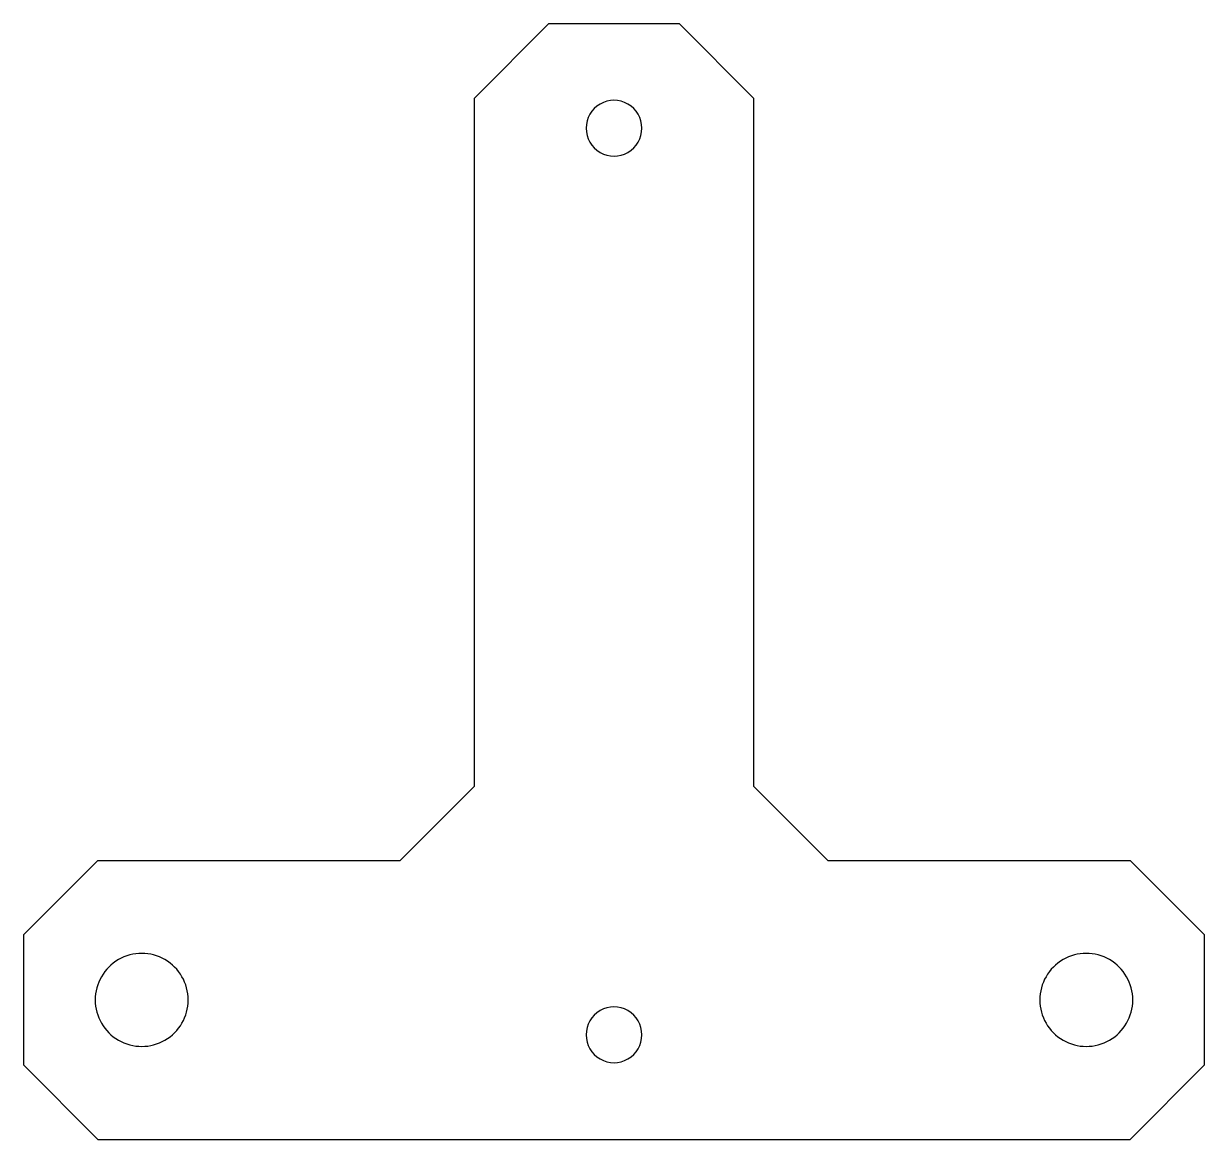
# Model space of a CAD drawing. Extents: x -64 to 64, y 0 to 120.
import ezdxf

# ---------------------------------------------------------------- set-up
doc = ezdxf.new("R2010")
doc.units = 0
doc.layers.add('Unfold_Sketch', color=7, linetype='CONTINUOUS')

msp = doc.modelspace()

# ---------------------------------------------------------------- linework, layer by layer
at = {"layer": 'Unfold_Sketch', "color": 7}
for points in [[(-7, 120), (-15, 112)], [(-7, 120), (7, 120)], [(15, 112), (7, 120)], [(-55.5, 30), (-23, 30), (-15, 38), (-15, 112)], [(15, 112), (15, 38)], [(23, 30), (15, 38)], [(-55.5, 30), (-63.5, 22)], [(23, 30), (55.5, 30)], [(63.5, 22), (55.5, 30)], [(-63.5, 22), (-63.5, 8)], [(63.5, 8), (63.5, 22)], [(-63.5, 8), (-55.5, 0)], [(55.5, 0), (63.5, 8)], [(-55.5, 0), (55.5, 0)]]:
    msp.add_lwpolyline(points, dxfattribs=at)
for points in [[(3, 108.75)], [(-45.8, 15)], [(55.8, 15)], [(3, 11.25)]]:
    msp.add_lwpolyline(points, close=True, dxfattribs=at)
for points in [[(1.5, 111.348076), (0.571797, 111.883975), (-0.571797, 111.883975), (-1.5, 111.348076)], [(-1.5, 111.348076), (-2.428203, 110.812178), (-3, 109.821797), (-3, 108.75)], [(3, 108.75), (3, 109.821797), (2.428203, 110.812178), (1.5, 111.348076)], [(-3, 108.75), (-3, 107.678203), (-2.428203, 106.687822), (-1.5, 106.151924)], [(1.5, 106.151924), (2.428203, 106.687822), (3, 107.678203), (3, 108.75)], [(-1.5, 106.151924), (-0.571797, 105.616025), (0.571797, 105.616025), (1.5, 106.151924)], [(-53.3, 19.330127), (-54.847005, 18.436963), (-55.8, 16.786328), (-55.8, 15)], [(-48.3, 19.330127), (-49.847005, 20.223291), (-51.752995, 20.223291), (-53.3, 19.330127)], [(-45.8, 15), (-45.8, 16.786328), (-46.752995, 18.436963), (-48.3, 19.330127)], [(48.3, 19.330127), (46.752995, 18.436963), (45.8, 16.786328), (45.8, 15)], [(53.3, 19.330127), (51.752995, 20.223291), (49.847005, 20.223291), (48.3, 19.330127)], [(55.8, 15), (55.8, 16.786328), (54.847005, 18.436963), (53.3, 19.330127)], [(-55.8, 15), (-55.8, 13.213672), (-54.847006, 11.563037), (-53.3, 10.669873)], [(-48.3, 10.669873), (-46.752994, 11.563037), (-45.8, 13.213672), (-45.8, 15)], [(1.5, 13.848076), (0.571797, 14.383975), (-0.571797, 14.383975), (-1.5, 13.848076)], [(45.8, 15), (45.8, 13.213672), (46.752995, 11.563037), (48.3, 10.669873)], [(53.3, 10.669873), (54.847005, 11.563037), (55.8, 13.213672), (55.8, 15)], [(-1.5, 13.848076), (-2.428203, 13.312178), (-3, 12.321797), (-3, 11.25)], [(3, 11.25), (3, 12.321797), (2.428203, 13.312178), (1.5, 13.848076)], [(-53.3, 10.669873), (-51.752995, 9.776709), (-49.847005, 9.776709), (-48.3, 10.669873)], [(-3, 11.25), (-3, 10.178203), (-2.428203, 9.187822), (-1.5, 8.651924)], [(1.5, 8.651924), (2.428203, 9.187822), (3, 10.178203), (3, 11.25)], [(48.3, 10.669873), (49.847005, 9.776709), (51.752995, 9.776709), (53.3, 10.669873)], [(-1.5, 8.651924), (-0.571797, 8.116025), (0.571797, 8.116025), (1.5, 8.651924)]]:
    msp.add_open_spline(points, degree=3, dxfattribs=at)

doc.saveas('drawing.dxf')
